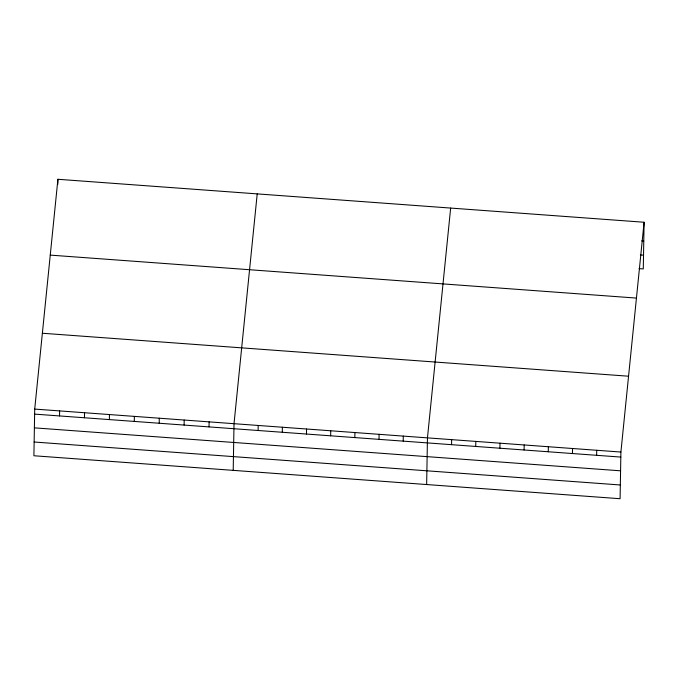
<?xml version="1.0" encoding="UTF-8"?>
<svg xmlns="http://www.w3.org/2000/svg" width="678" height="678" viewBox="0 0 678 678"><rect width="100%" height="100%" fill="white"/><g stroke="black" fill="none" stroke-linecap="round" stroke-linejoin="round"><path stroke-width="1.02" d="M34.714 409.08L33.9 455.752L620.09 498.72L620.904 452.048L644.1 222.248L57.91 179.28L34.714 409.08L620.904 452.048M57.816 184.306L57.91 179.28M59.537 415.936L59.63 410.91M84.453 417.767L84.538 412.733M109.37 419.589L109.455 414.563M134.278 421.419L134.371 416.385M159.194 423.241L159.279 418.216M184.102 425.072L184.196 420.038M209.019 426.894L209.104 421.869M233.207 470.363L234.02 423.691L257.216 193.883M258.115 430.496L258.199 425.462M282.294 432.267L282.379 427.233M306.473 434.039L306.558 429.005M330.652 435.81L330.745 430.784M354.831 437.581L354.925 432.556M379.01 439.352L379.104 434.327M403.198 441.132L403.283 436.098M426.648 484.541L427.462 437.869L450.658 208.07M451.556 444.675L451.641 439.641M475.736 446.446L475.82 441.412M499.915 448.217L500.008 443.192M524.094 449.989L524.187 444.963M548.273 451.76L548.366 446.734M572.461 453.54L572.546 448.505M596.64 455.311L596.725 450.277M644.1 222.248L643.286 268.92L639.083 268.607M641.668 240.868L643.769 241.021M640.371 254.945L643.524 255.174M50.257 255.114L636.447 298.083M42.367 333.245L628.557 376.214M34.629 414.114L620.819 457.082M34.383 427.852L620.582 470.82M34.137 442.014L620.328 484.982"/></g></svg>
